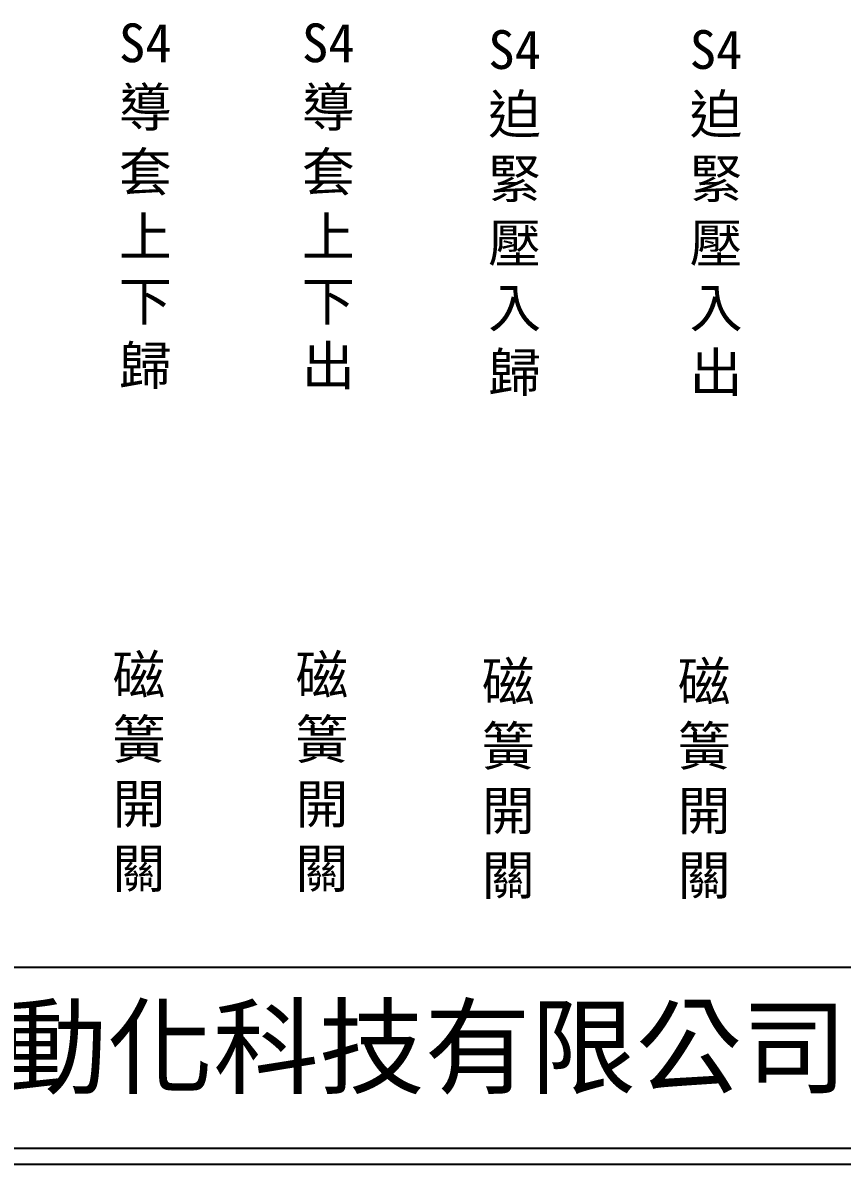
# Model space of a CAD drawing. Extents: x 275 to 562, y 265 to 469.
# Drawn here: x 339.7 to 403.1, y 264.9 to 353.3 of the extents above; entities that cross this region are included whole.
import ezdxf

# ---------------------------------------------------------------- set-up
doc = ezdxf.new("R2010")
doc.units = 0
doc.layers.add('圖框層', color=7, linetype='CONTINUOUS')
doc.layers.add('標尺寸層', color=3, linetype='CONTINUOUS')
doc.styles.add('CNS', font='romanc.shx', dxfattribs={"bigfont": 'chineset.shx'})
doc.styles.add('STSL', font='kaiu.ttf')

msp = doc.modelspace()

# ---------------------------------------------------------------- linework, layer by layer
at = {"layer": '圖框層', "color": 7}
for p, q in [((276.148, 280.195), (560.648, 280.195)), ((276.148, 266.195), (560.648, 266.195)), ((274.898, 264.945), (561.898, 264.945))]:
    msp.add_line(p, q, dxfattribs=at)

# ---------------------------------------------------------------- texts
at = {"layer": '圖框層', "color": 4, "style": 'STSL'}
msp.add_text('泓陞自動化科技有限公司', height=6, dxfattribs=at).set_placement((313.501, 271.022))
at = {"layer": '標尺寸層', "color": 7, "char_height": 3, "width": 4.96081, "attachment_point": 5, "style": 'CNS'}
for s, insert in [('{\\fDFKai-SB|b0|i0|c136|p65;S4\\P導套上下歸}', (349.165, 339.13)), ('{\\fDFKai-SB|b0|i0|c136|p65;S4\\P導套上下出}', (363.334, 339.126)), ('{\\fDFKai-SB|b0|i0|c136|p65;S4迫緊壓入歸}', (377.761, 338.607)), ('{\\fDFKai-SB|b0|i0|c136|p65;S4迫緊壓入出}', (393.357, 338.607)), ('{\\fDFKai-SB|b0|i0|c136|p65;磁簧開關}', (348.672, 295.184)), ('{\\fDFKai-SB|b0|i0|c136|p65;磁簧開關}', (362.84, 295.18)), ('{\\fDFKai-SB|b0|i0|c136|p65;磁簧開關}', (377.268, 294.661)), ('{\\fDFKai-SB|b0|i0|c136|p65;磁簧開關}', (392.433, 294.661))]:
    msp.add_mtext(s, dxfattribs=dict(at, insert=insert))

doc.saveas('drawing.dxf')
